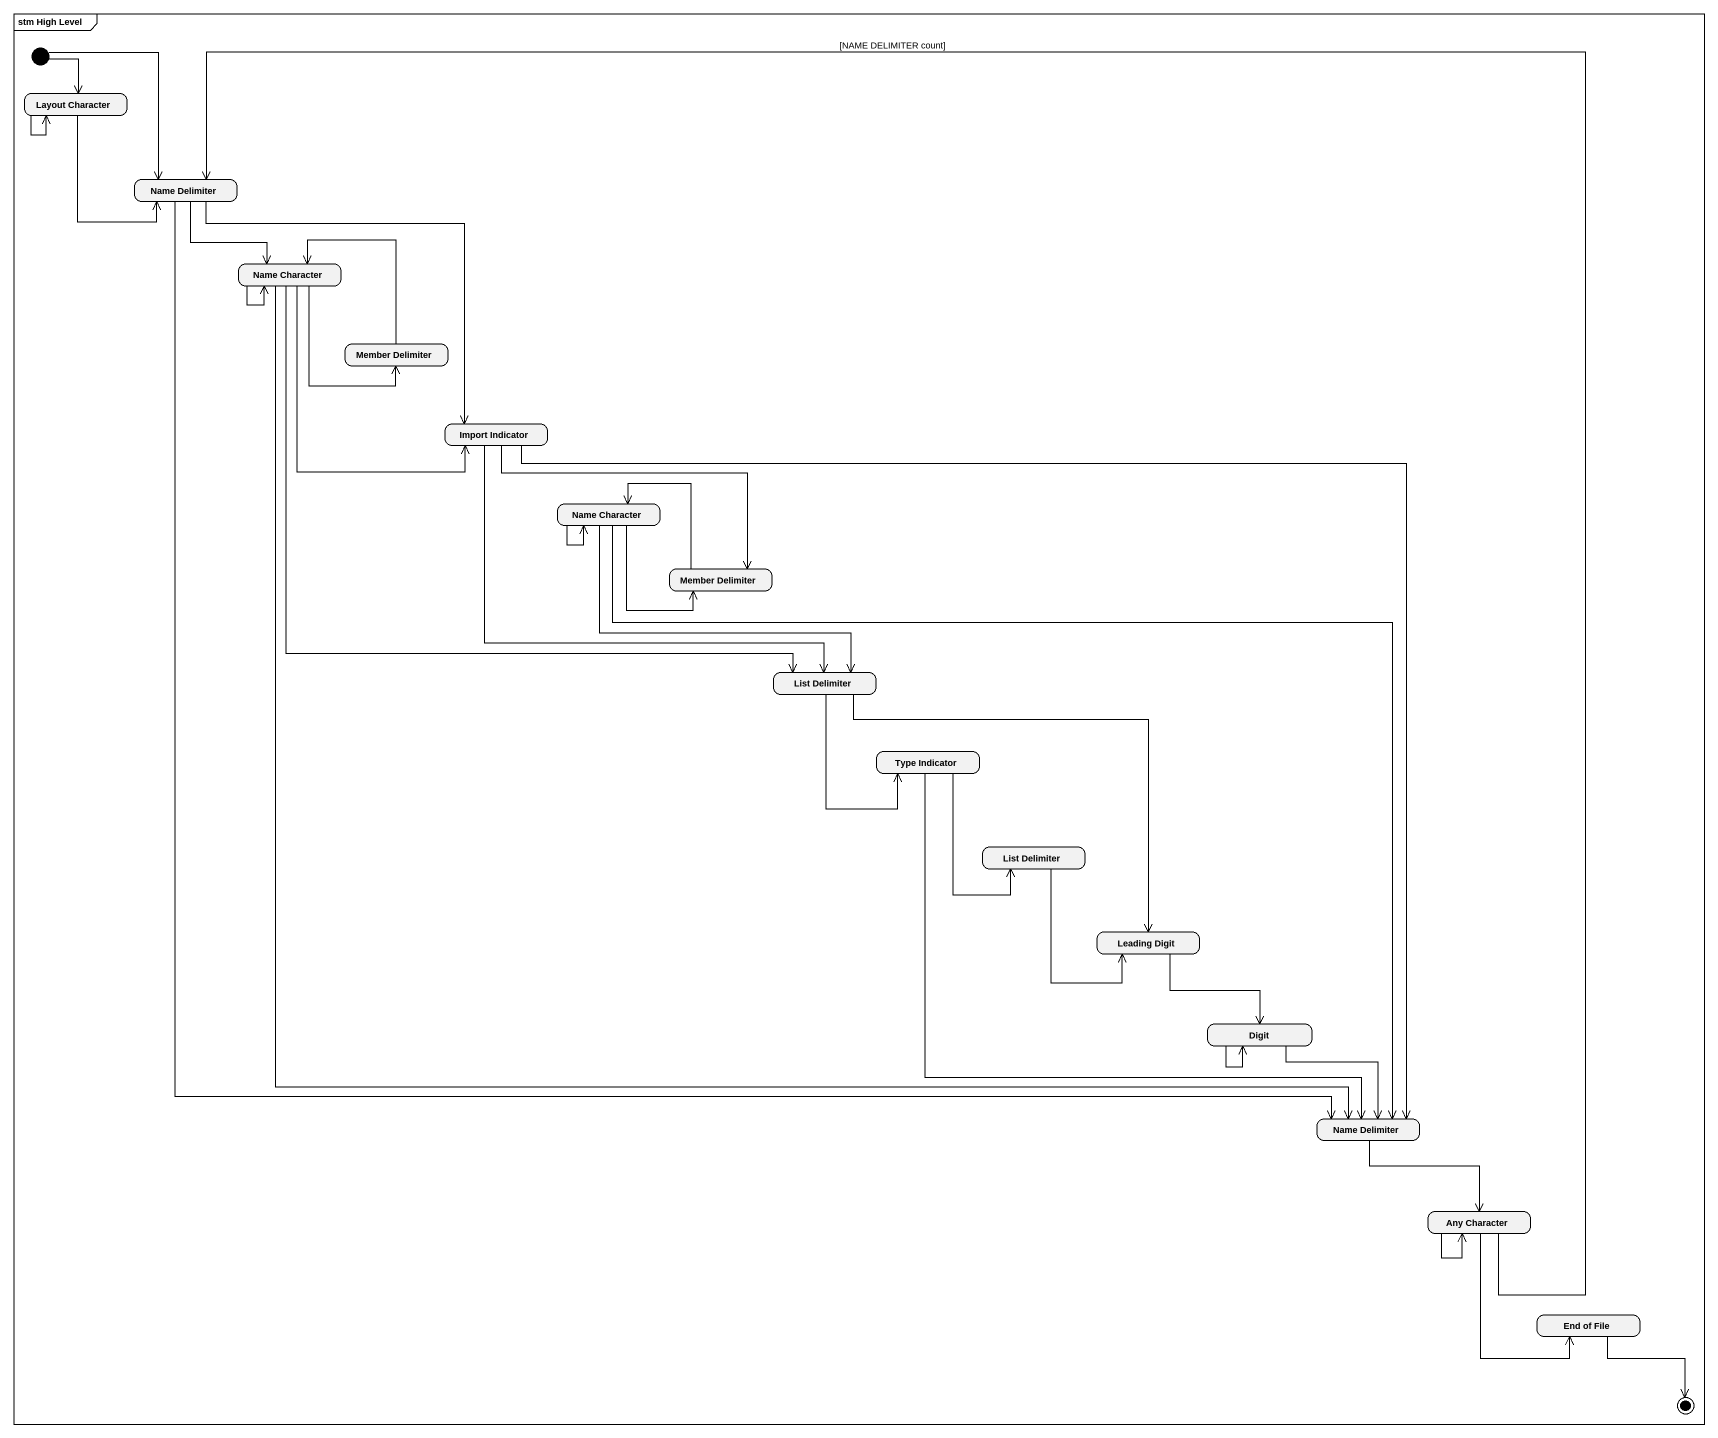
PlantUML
@startuml
mainframe stm High Level
hide empty description
state "Layout Character" as Layout_Character
state "Name Delimiter" as Name_Delimiter
state "Name Character" as Name_Character
state "Member Delimiter" as Member_Delimiter
state "Import Indicator" as Import_Indicator
state "Name Character" as Name_Character_2
state "Member Delimiter" as Member_Delimiter_2
state "List Delimiter" as List_Delimiter
state "Type Indicator" as Type_Indicator
state "List Delimiter" as List_Delimiter_2
state "Leading Digit" as Leading_Digit
state Digit
state "Name Delimiter" as Name_Delimiter_2
state "Any Character" as Any_Character
state "End of File" as End_of_File
[*] --> Layout_Character
[*] --> Name_Delimiter
Layout_Character --> Layout_Character
Layout_Character --> Name_Delimiter
Name_Delimiter --> Name_Character
Name_Delimiter --> Import_Indicator
Name_Delimiter --> Name_Delimiter_2
Name_Character --> Name_Character
Name_Character --> Member_Delimiter
Name_Character --> Import_Indicator
Name_Character --> List_Delimiter
Name_Character --> Name_Delimiter_2
Member_Delimiter -up-> Name_Character
Import_Indicator --> Member_Delimiter_2
Import_Indicator --> List_Delimiter
Import_Indicator --> Name_Delimiter_2
Name_Character_2 --> Name_Character_2
Name_Character_2 -right-> Member_Delimiter_2
Name_Character_2 --> List_Delimiter
Name_Character_2 --> Name_Delimiter_2
Member_Delimiter_2 -left-> Name_Character_2
List_Delimiter --> Type_Indicator
List_Delimiter --> Leading_Digit
Type_Indicator --> List_Delimiter_2
Type_Indicator --> Name_Delimiter_2
List_Delimiter_2 --> Leading_Digit
Leading_Digit --> Digit
Digit --> Digit
Digit --> Name_Delimiter_2
Name_Delimiter_2 --> Any_Character
Any_Character -up-> Name_Delimiter : [NAME DELIMITER count]
Any_Character --> Any_Character
Any_Character --> End_of_File
End_of_File --> [*]
@enduml
